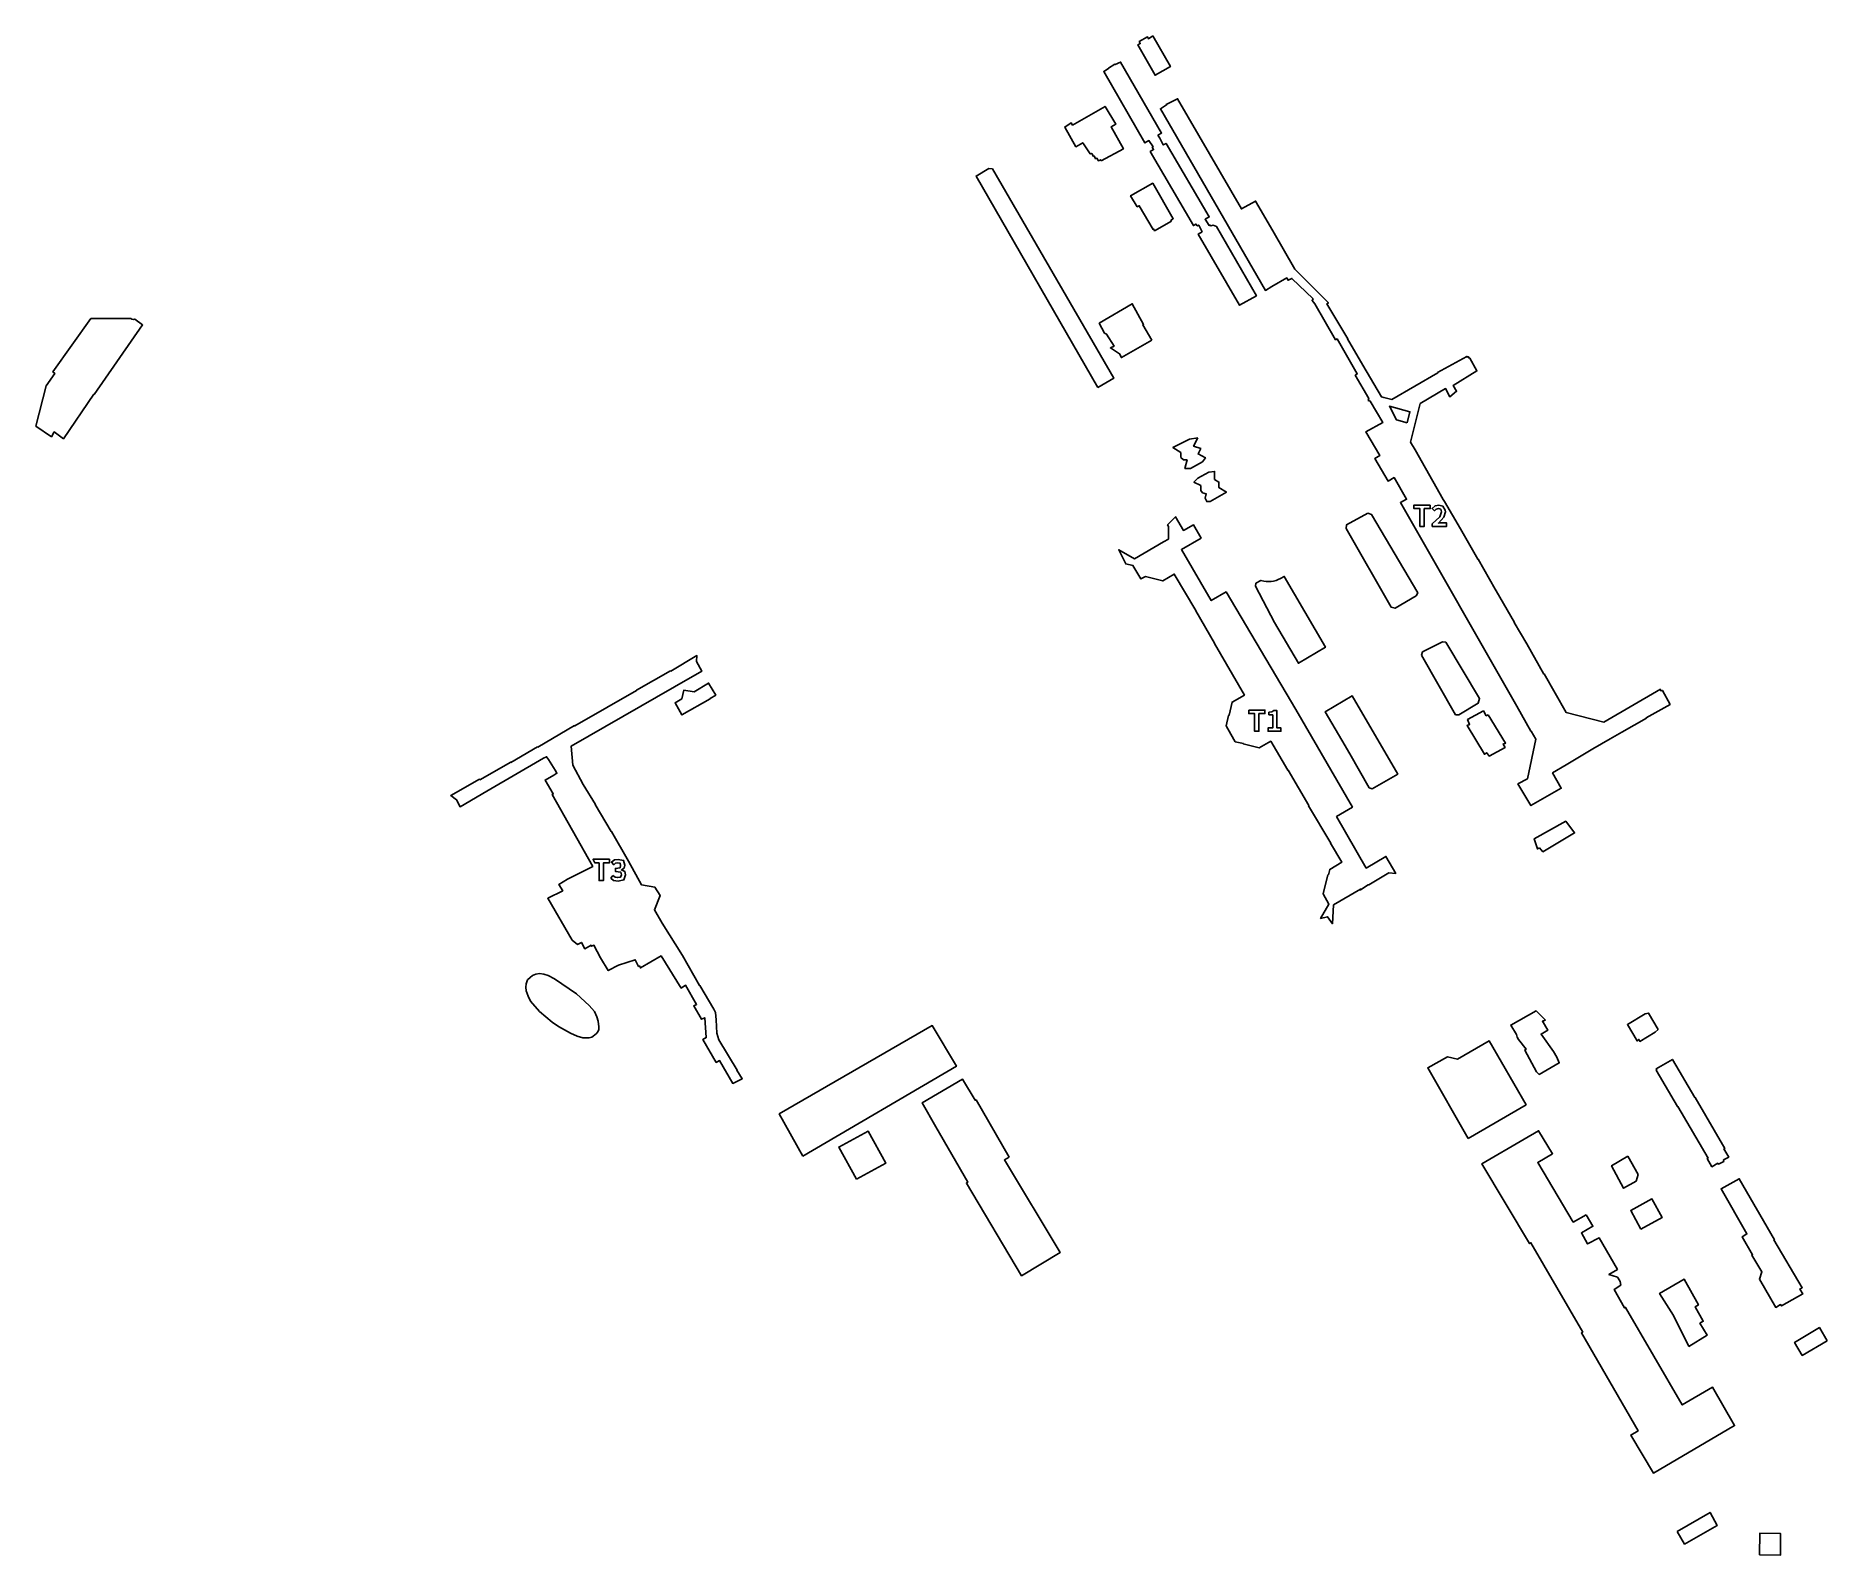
# Model space of a CAD drawing. Header units: millimetres. Extents: x 3 to 152, y 3 to 130.
import ezdxf

# ---------------------------------------------------------------- set-up
doc = ezdxf.new("R2010")
doc.units = ezdxf.units.MM
doc.layers.add('CUT', color=1, linetype='Continuous')
doc.layers.add('ENGRAVE_DARK', color=7, linetype='Continuous')

msp = doc.modelspace()

# ---------------------------------------------------------------- linework, layer by layer
at = {"layer": 'CUT'}
for points in [[(96.06, 129.56), (97.54, 127), (96.26, 126.28), (94.82, 128.8), (95.02, 128.92), (94.94, 129.08), (95.62, 129.48), (95.7, 129.32), (96.06, 129.56)], [(96.5, 121.28), (96.66, 121.04), (96.94, 120.48), (97.18, 120.6), (100.78, 114.48), (100.42, 114.28), (100.77, 113.75), (100.86, 113.8), (100.9, 113.72), (101.1, 113.8), (101.38, 113.68), (104.7, 107.91), (103.3, 107.12), (99.86, 113.04), (100.18, 113.24), (99.9, 113.79), (99.78, 113.72), (99.66, 113.88), (99.46, 113.76), (95.86, 119.92), (96.14, 120.08), (96.02, 120.28), (96.09, 120.32), (95.74, 120.84), (95.42, 120.64), (91.98, 126.6), (92.38, 126.84), (92.38, 126.88), (92.9, 127.2), (92.94, 127.16), (93.38, 127.38), (96.8, 121.46), (96.5, 121.28)], [(106.06, 113.31), (106.08, 113.32), (107.9, 110.12), (110.71, 107.31), (110.58, 107.24), (112.32, 104.33), (112.3, 104.32), (113.56, 102.12), (115.14, 99.48), (115.32, 99.44), (115.42, 99.41), (115.42, 99.41), (115.98, 99.28), (119.82, 101.48), (119.8, 101.51), (122.23, 102.86), (122.25, 102.79), (122.34, 102.84), (122.46, 102.68), (122.49, 102.7), (123.08, 101.65), (121.1, 100.44), (121.38, 99.96), (120.81, 99.5), (120.47, 100.18), (118.34, 98.92), (117.54, 95.72), (117.92, 95.08), (120.27, 90.94), (120.37, 90.76), (121.7, 88.48), (121.72, 88.49), (123.14, 85.96), (123.17, 85.98), (124.59, 83.46), (124.67, 83.32), (126.2, 80.69), (126.18, 80.68), (127.23, 78.9), (128.66, 76.4), (128.68, 76.41), (130.5, 73.2), (133.66, 72.39), (138.37, 75.13), (138.41, 74.99), (138.54, 75.04), (139.17, 73.87), (137.18, 72.76), (137.21, 72.73), (135.14, 71.56), (135.15, 71.55), (134.18, 71), (132.74, 70.16), (132.74, 70.16), (130.5, 68.84), (130.5, 68.84), (129.38, 68.16), (130.1, 66.88), (127.58, 65.44), (126.5, 67.24), (127.3, 67.68), (127.98, 70.96), (127.6, 71.63), (127.58, 71.64), (126.41, 73.71), (116.7, 90.68), (117.22, 90.96), (116.18, 92.76), (115.67, 92.47), (114.58, 94.36), (114.98, 94.59), (113.82, 96.56), (115.23, 97.35), (114.19, 99.13), (114.02, 99.17), (114.02, 99.17), (114.02, 99.17), (114.07, 99.35), (112.94, 101.28), (113.1, 101.4), (111.42, 104.32), (111.3, 104.24), (109.58, 107.24), (109.34, 107.52), (109.42, 107.64), (107.66, 109.36), (107.34, 109.2), (107.23, 109.39), (105.99, 108.67), (105.98, 108.68), (105.46, 108.36), (96.7, 123.48), (97.22, 123.8), (97.18, 123.84), (98.14, 124.32), (103.46, 115.14), (104.63, 115.8), (106.06, 113.31)], [(91.78, 119.16), (91.74, 119.24), (91.54, 119.16), (91.42, 119.36), (91.3, 119.32), (91.18, 119.56), (91.14, 119.52), (90.98, 119.76), (90.86, 119.72), (90.24, 120.65), (89.66, 120.32), (88.74, 121.96), (89.26, 122.32), (89.38, 122.12), (92.1, 123.68), (92.98, 122.2), (92.6, 121.98), (93.62, 120.16), (91.78, 119.16)], [(91.5, 100.28), (81.34, 117.88), (82.42, 118.52), (82.7, 118.48), (92.82, 101.04), (91.5, 100.28)], [(97.62, 114.12), (96.22, 113.32), (96.14, 113.48), (96.1, 113.44), (94.94, 115.4), (94.78, 115.32), (94.22, 116.24), (96.06, 117.28), (97.78, 114.32), (97.58, 114.2), (97.62, 114.12)], [(7.59, 106.02), (10.91, 106.02), (11.01, 105.97), (11.13, 105.92), (11.24, 105.96), (11.9, 105.48), (7.86, 99.68), (7.84, 99.7), (5.3, 96), (4.54, 96.56), (4.3, 96.16), (3, 97.05), (3.87, 100.41), (4.58, 101.44), (4.42, 101.56), (7.59, 106.02)], [(95.98, 104.2), (93.46, 102.76), (93.3, 103.08), (92.54, 103.56), (92.84, 103.71), (92.22, 104.72), (92.05, 104.8), (91.61, 105.62), (94.36, 107.24), (95.3, 105.52), (95.23, 105.48), (95.98, 104.2)], [(117.26, 97.32), (117.5, 98.24), (115.79, 98.7), (116.38, 97.56), (117.26, 97.32)], [(99.82, 96.07), (99.47, 95.38), (100.07, 95.18), (99.85, 94.73), (100.45, 94.42), (100.22, 94.08), (99.22, 93.52), (98.75, 93.52), (98.93, 94.24), (98.62, 94.24), (98.42, 94.44), (98.42, 94.85), (97.74, 95.26), (99.14, 95.96), (99.82, 96.07)], [(101.22, 92.61), (101.58, 92.39), (101.58, 91.93), (102.21, 91.55), (100.86, 90.76), (100.56, 90.76), (100.42, 91.04), (100.51, 91.41), (100.22, 91.48), (100.06, 91.68), (100.06, 92.1), (99.49, 92.39), (99.82, 92.72), (100.74, 93.2), (101.22, 93.27), (101.22, 92.61)], [(113.98, 89.8), (114.3, 89.68), (118.14, 83.16), (118.02, 82.92), (116.26, 81.88), (115.94, 81.96), (112.18, 88.52), (112.22, 88.84), (113.98, 89.8)], [(97.38, 87.64), (97.38, 88.68), (97.3, 88.84), (97.96, 89.5), (98.62, 88.36), (99.46, 88.83), (100.1, 87.72), (98.46, 86.76), (100.94, 82.52), (102.18, 83.24), (107.98, 73.44), (112.7, 65.32), (111.38, 64.52), (113.86, 60.24), (115.5, 61.2), (116.31, 59.79), (115.74, 59.84), (114.07, 58.83), (114.02, 58.84), (113.37, 58.42), (113.38, 58.48), (111.14, 57.16), (111.03, 55.59), (110.63, 56.18), (110.05, 56.04), (110.74, 57.24), (110.26, 58.09), (110.66, 59.67), (110.7, 59.68), (110.82, 60.12), (111.82, 60.72), (110.89, 62.31), (110.9, 62.32), (109.05, 65.43), (109.06, 65.44), (107.34, 68.4), (107.32, 68.39), (105.9, 70.8), (104.94, 70.24), (103.6, 70.58), (103.62, 70.6), (102.94, 70.76), (102.57, 71.39), (102.58, 71.4), (102.18, 72.08), (102.39, 72.95), (102.42, 72.96), (102.67, 74.06), (103.7, 74.64), (101.21, 78.95), (101.22, 78.96), (99.65, 81.67), (99.66, 81.68), (97.86, 84.72), (96.9, 84.16), (95.47, 84.51), (95.07, 84.32), (94.42, 85.44), (93.81, 85.57), (93.23, 86.75), (94.54, 86), (96.97, 87.41), (97.38, 87.64)], [(106.14, 84.14), (106.34, 84.19), (106.53, 84.26), (106.72, 84.35), (107.02, 84.53), (110.46, 78.63), (108.2, 77.3), (106.22, 80.68), (104.62, 83.72), (104.66, 83.96), (105.08, 84.2), (105.32, 84.14), (105.52, 84.11), (105.73, 84.1), (105.94, 84.11), (106.14, 84.14)], [(44.81, 70.34), (44.82, 70.32), (47.89, 72.1), (47.9, 72.08), (50.57, 73.62), (50.58, 73.6), (53.06, 75.04), (53.06, 75.05), (55.89, 76.66), (55.9, 76.64), (58.09, 77.94), (58.06, 77.44), (58.5, 76.64), (56.23, 75.34), (47.62, 70.4), (47.74, 68.8), (48.62, 67.2), (49.64, 65.53), (49.62, 65.52), (50.94, 63.28), (50.96, 63.29), (52.38, 60.8), (52.39, 60.8), (53.46, 58.84), (54.58, 58.64), (55.02, 57.96), (54.54, 56.76), (55.19, 55.65), (56.87, 52.95), (58.3, 50.44), (58.33, 50.45), (59.5, 48.48), (59.62, 48.2), (59.69, 47.6), (59.74, 46.48), (59.82, 46.2), (59.9, 45.92), (61.43, 43.4), (61.42, 43.4), (61.86, 42.68), (61.07, 42.29), (59.98, 44.2), (59.7, 44.04), (58.58, 45.96), (58.86, 46.12), (58.74, 47.76), (58.46, 47.64), (57.82, 48.76), (58.06, 48.88), (57.14, 50.48), (56.78, 50.24), (55.1, 52.92), (53.38, 51.92), (53.3, 52.08), (53.22, 52.04), (52.94, 52.6), (51.54, 52.16), (50.69, 51.7), (50.06, 52.76), (49.5, 53.8), (49.3, 53.72), (49.26, 53.8), (48.74, 53.52), (48.46, 54.04), (48.14, 53.88), (47.7, 54.24), (45.66, 57.72), (46.9, 58.34), (46.58, 58.88), (47.3, 59.32), (49.41, 60.37), (46.02, 66.36), (46.11, 66.41), (45.44, 67.56), (46.17, 67.98), (46.42, 68.14), (46.27, 68.4), (45.71, 69.28), (45.56, 69.51), (45.31, 69.38), (40.57, 66.63), (38.35, 65.34), (38.06, 65.92), (37.57, 66.29), (39.98, 67.64), (40.01, 67.59), (42.57, 69.06), (42.58, 69.04), (44.81, 70.34)], [(120.5, 79.04), (123.3, 74.36), (123.18, 73.96), (121.58, 73), (121.3, 73), (118.46, 77.96), (118.54, 78.24), (120.22, 79.08), (120.5, 79.04)], [(59.18, 74.33), (56.84, 72.99), (56.26, 74), (56.82, 74.32), (56.99, 75.05), (57.86, 74.92), (59.06, 75.64), (59.66, 74.64), (59.18, 74.36), (59.18, 74.33)], [(112.5, 69.76), (111.82, 70.88), (110.44, 73.26), (112.69, 74.57), (116.48, 68.06), (114.34, 66.84), (114.1, 66.92), (112.5, 69.76)], [(124.02, 73), (125.46, 70.64), (125.26, 70.56), (125.42, 70.28), (124.1, 69.56), (123.9, 69.84), (123.7, 69.72), (122.26, 72.12), (122.46, 72.2), (122.3, 72.6), (123.62, 73.32), (123.86, 72.92), (124.02, 73)], [(128.3, 61.92), (128.12, 61.83), (127.86, 62.68), (130.48, 64.14), (131.22, 63.16), (128.58, 61.6), (128.3, 61.92)], [(44.98, 48.28), (44.22, 49.16), (44.02, 49.56), (43.86, 50), (43.82, 50.32), (43.86, 50.6), (43.98, 50.92), (44.18, 51.12), (44.38, 51.28), (44.66, 51.4), (44.98, 51.44), (45.34, 51.4), (45.7, 51.28), (46.22, 51), (48.06, 49.76), (49.1, 48.8), (49.54, 48.28), (49.74, 47.84), (49.86, 47.48), (49.9, 47), (49.9, 46.8), (49.82, 46.6), (49.7, 46.44), (49.34, 46.16), (49.1, 46.08), (48.58, 46.08), (48.1, 46.24), (47.54, 46.48), (46.54, 47.04), (46.02, 47.4), (44.98, 48.28)], [(128.78, 47.56), (128.54, 47.48), (128.98, 46.72), (128.43, 46.4), (129.46, 44.96), (129.74, 44.48), (129.94, 44), (128.26, 43.04), (128.03, 43.27), (127.06, 45.08), (127.17, 45.14), (126.54, 45.96), (126.42, 46.16), (126.38, 46.36), (125.9, 47.16), (128, 48.33), (128.78, 47.56)], [(138.18, 46.8), (137.94, 46.56), (136.66, 45.8), (136.58, 45.96), (136.42, 45.84), (135.62, 47.2), (137.1, 48.08), (137.38, 48.16), (138.18, 46.8)], [(66.9, 36.24), (64.94, 39.76), (77.7, 47.12), (79.7, 43.72), (66.9, 36.24)], [(122.34, 37.72), (118.98, 43.6), (120.62, 44.52), (121.46, 44.32), (124.1, 45.84), (127.18, 40.52), (122.34, 37.72)], [(141.26, 41.12), (143.74, 36.88), (143.66, 36.84), (144.06, 36.16), (143.62, 35.92), (143.66, 35.8), (143.22, 35.56), (143.14, 35.64), (142.66, 35.36), (142.26, 36.04), (142.34, 36.08), (139.81, 40.37), (139.79, 40.36), (138.02, 43.4), (138.06, 43.44), (138.02, 43.52), (139.37, 44.29), (141.24, 41.11), (141.26, 41.12)], [(84.1, 36.16), (83.71, 35.93), (88.34, 28.2), (85.14, 26.28), (80.54, 34), (80.65, 34.07), (77.99, 38.67), (76.86, 40.68), (80.22, 42.64), (81.28, 40.89), (81.34, 40.92), (84.1, 36.16)], [(71.38, 34.32), (69.9, 37), (72.34, 38.32), (73.82, 35.64), (71.38, 34.32)], [(132.18, 31.36), (132.74, 30.4), (131.78, 29.84), (132.3, 28.92), (133.26, 29.44), (134.78, 26.8), (134.08, 26.39), (134.78, 26.16), (134.86, 26.08), (135.02, 25.8), (135.07, 25.5), (134.5, 25.12), (135.38, 23.59), (135.46, 23.64), (140.18, 15.52), (142.7, 17), (144.54, 13.8), (137.78, 9.84), (135.9, 13), (136.5, 13.35), (131.78, 21.52), (131.89, 21.58), (127.57, 29.02), (127.46, 28.96), (123.5, 35.6), (127.02, 37.64), (128.22, 38.36), (129.38, 36.44), (128.14, 35.72), (131.1, 30.74), (132.18, 31.36)], [(135.66, 36.24), (136.5, 34.72), (136.34, 34.16), (135.3, 33.56), (134.3, 35.44), (135.66, 36.24)], [(147.83, 29.26), (150.18, 25.28), (149.98, 25.16), (150.22, 24.76), (148.46, 23.76), (148.38, 23.88), (147.98, 23.64), (146.62, 26), (146.82, 26.6), (145.98, 28), (146.04, 28.03), (145.18, 29.52), (145.58, 29.76), (143.42, 33.52), (144.94, 34.36), (147.86, 29.28), (147.83, 29.26)], [(136.74, 30.16), (135.9, 31.72), (137.66, 32.68), (138.5, 31.12), (136.74, 30.16)], [(140.74, 20.39), (139.46, 22.96), (138.3, 24.8), (140.34, 26), (141.54, 23.84), (141.26, 23.68), (141.94, 22.48), (141.66, 22.32), (142.26, 21.32), (140.74, 20.39)], [(152.26, 20.84), (150.18, 19.64), (149.54, 20.72), (151.62, 21.96), (152.26, 20.84)], [(139.75, 4.97), (142.5, 6.56), (143.1, 5.48), (140.38, 3.92), (139.75, 4.97)], [(146.62, 3.04), (146.66, 4.84), (148.38, 4.8), (148.38, 3), (146.62, 3.04)]]:
    msp.add_lwpolyline(points, close=True, dxfattribs=at)
at = {"layer": 'ENGRAVE_DARK'}
for points in [[(119.19, 90.47), (119.19, 90.18), (118.69, 90.18), (118.69, 88.7), (118.33, 88.7), (118.33, 90.18), (117.83, 90.18), (117.83, 90.47), (119.19, 90.47)], [(120.08, 90.13), (119.87, 90.18), (119.68, 90.14), (119.54, 90), (119.34, 90.19), (119.59, 90.41), (119.91, 90.46), (120.25, 90.38), (120.43, 90.06), (120.47, 89.92), (120.33, 89.46), (119.87, 88.97), (120.02, 88.99), (120.17, 88.99), (120.55, 88.99), (120.55, 88.7), (119.36, 88.7), (119.36, 88.9), (119.98, 89.49), (120.13, 89.9), (120.08, 90.13)], [(104.06, 73.4), (105.41, 73.4), (105.41, 73.11), (104.91, 73.11), (104.91, 71.63), (104.55, 71.63), (104.55, 73.11), (104.06, 73.11), (104.06, 73.4)], [(105.74, 72.99), (105.74, 73.21), (105.98, 73.26), (106.15, 73.36), (106.41, 73.36), (106.41, 71.91), (106.75, 71.91), (106.75, 71.63), (105.68, 71.63), (105.68, 71.91), (106.06, 71.91), (106.06, 72.99), (105.74, 72.99)], [(50.79, 60.97), (50.79, 60.67), (50.29, 60.67), (50.29, 59.19), (49.93, 59.19), (49.93, 60.67), (49.58, 60.67), (49.43, 60.94), (49.43, 60.97), (50.79, 60.97)], [(51.09, 59.62), (51.26, 59.48), (51.49, 59.44), (51.73, 59.49), (51.79, 59.68), (51.74, 59.9), (51.3, 59.95), (51.3, 60.2), (51.68, 60.26), (51.73, 60.46), (51.69, 60.63), (51.49, 60.67), (51.31, 60.64), (51.16, 60.51), (50.98, 60.73), (51.22, 60.91), (51.51, 60.95), (51.97, 60.87), (52.09, 60.49), (52.03, 60.24), (51.79, 60.09), (51.79, 60.08), (52.07, 59.96), (52.14, 59.66), (52, 59.25), (51.52, 59.15), (51.14, 59.21), (50.92, 59.4), (51.09, 59.62)]]:
    msp.add_lwpolyline(points, close=True, dxfattribs=at)

doc.saveas('drawing.dxf')
